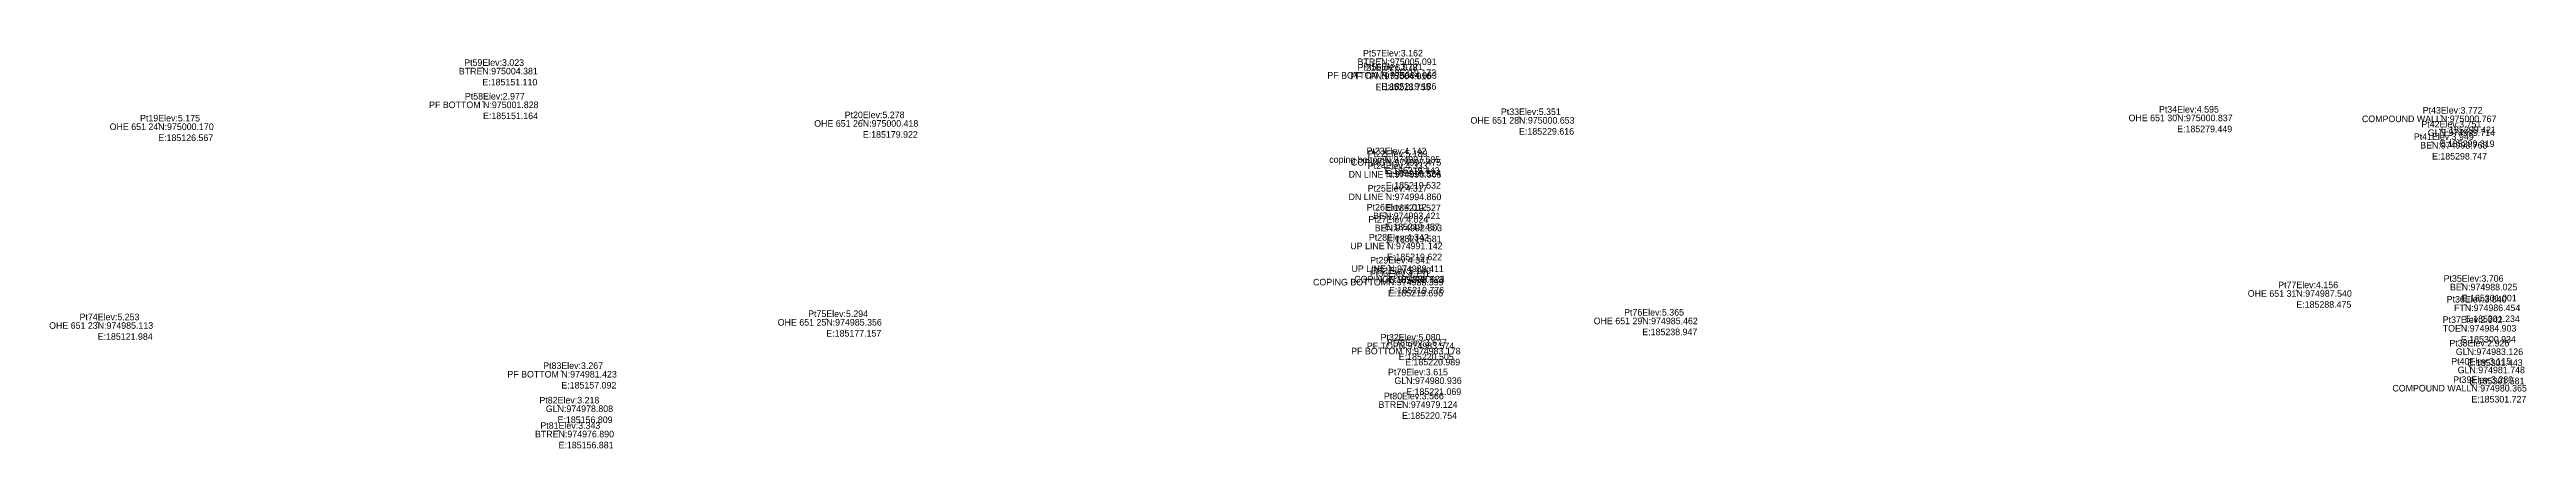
# Model space of a CAD drawing. Header units: metres. Extents: x 179047 to 185643, y 974969 to 975364.
# Drawn here: x 185118.3 to 185305.9, y 974975.5 to 975005.8 of the extents above; entities that cross this region are included whole.
import ezdxf
from ezdxf.enums import TextEntityAlignment as Align

# ---------------------------------------------------------------- set-up
doc = ezdxf.new("R2010")
doc.units = ezdxf.units.M
doc.header["$MEASUREMENT"] = 0
for name, color, linetype, lineweight in [('311531177495131125127.953651', 5, 'Continuous', 0), ('311531177495131125374.292549', 5, 'Continuous', 0), ('311531177495131125376.428589', 5, 'Continuous', 0), ('BE', 5, 'Continuous', 0), ('BTRE', 5, 'Continuous', 0), ('Code', 2, 'Continuous', 0), ('COMPOUND WALL', 5, 'Continuous', 0), ('Coordinate', 5, 'Continuous', 0), ('COPING', 5, 'Continuous', 0), ('coping bottom', 5, 'Continuous', 0), ('FT', 5, 'Continuous', 0), ('GL', 5, 'Continuous', 0), ('Height', 5, 'Continuous', 0), ('Name', 3, 'Continuous', 0), ('OHE 651 23', 5, 'Continuous', 0), ('OHE 651 24', 5, 'Continuous', 0), ('OHE 651 25', 5, 'Continuous', 0), ('OHE 651 26', 5, 'Continuous', 0), ('OHE 651 28', 5, 'Continuous', 0), ('OHE 651 29', 5, 'Continuous', 0), ('OHE 651 30', 5, 'Continuous', 0), ('OHE 651 31', 5, 'Continuous', 0), ('PF TOP', 5, 'Continuous', 0), ('PF TP', 5, 'Continuous', 0), ('TOE', 5, 'Continuous', 0)]:
    doc.layers.add(name, color=color, linetype=linetype, lineweight=lineweight)
doc.styles.get("Standard").update_dxf_attribs({"font": '', "height": 2.5})
doc.styles.get('Standard').set_extended_font_data('txt')

msp = doc.modelspace()

# ---------------------------------------------------------------- linework, layer by layer
at = {"layer": '311531177495131125127.953651'}
for p in [(185219.532, 974996.566, 4.333), (185219.527, 974994.86, 4.317)]:
    msp.add_point(p, dxfattribs=at)
at = {"layer": '311531177495131125374.292549'}
for p in [(185219.186, 975004.063, 3.121), (185151.164, 975001.828, 2.977), (185220.989, 974983.178, 3.677), (185157.092, 974981.423, 3.267)]:
    msp.add_point(p, dxfattribs=at)
at = {"layer": '311531177495131125376.428589'}
for p in [(185219.622, 974991.142, 4.342), (185219.713, 974989.411, 4.341)]:
    msp.add_point(p, dxfattribs=at)
at = {"layer": 'BE'}
for p in [(185298.747, 974998.768, 3.949), (185219.457, 974993.421, 4.012), (185219.581, 974992.503, 4.024), (185301.001, 974988.025, 3.706)]:
    msp.add_point(p, dxfattribs=at)
at = {"layer": 'BTRE'}
for p in [(185219.172, 975005.091, 3.162), (185151.11, 975004.381, 3.023), (185220.754, 974979.124, 3.566), (185156.881, 974976.89, 3.343)]:
    msp.add_point(p, dxfattribs=at)
at = {"layer": 'COMPOUND WALL'}
for p in [(185299.421, 975000.767, 3.772), (185301.727, 974980.365, 3.28)]:
    msp.add_point(p, dxfattribs=at)
at = {"layer": 'COPING'}
for p in [(185219.524, 974997.475, 5.189), (185219.776, 974988.623, 5.14)]:
    msp.add_point(p, dxfattribs=at)
at = {"layer": 'coping bottom'}
for p in [(185219.443, 974997.685, 4.142), (185219.696, 974988.399, 4.151)]:
    msp.add_point(p, dxfattribs=at)
at = {"layer": 'FT'}
msp.add_point((185301.234, 974986.454, 3.84), dxfattribs=at)
at = {"layer": 'GL'}
for p in [(185299.319, 974999.714, 3.751), (185301.443, 974983.126, 2.926), (185221.069, 974980.936, 3.615), (185301.581, 974981.748, 3.115), (185156.809, 974978.808, 3.218)]:
    msp.add_point(p, dxfattribs=at)
at = {"layer": 'OHE 651 23'}
msp.add_point((185121.984, 974985.113, 5.253), dxfattribs=at)
at = {"layer": 'OHE 651 24'}
msp.add_point((185126.567, 975000.17, 5.175), dxfattribs=at)
at = {"layer": 'OHE 651 25'}
msp.add_point((185177.157, 974985.356, 5.294), dxfattribs=at)
at = {"layer": 'OHE 651 26'}
msp.add_point((185179.922, 975000.418, 5.278), dxfattribs=at)
at = {"layer": 'OHE 651 28'}
msp.add_point((185229.616, 975000.653, 5.351), dxfattribs=at)
at = {"layer": 'OHE 651 29'}
msp.add_point((185238.947, 974985.462, 5.365), dxfattribs=at)
at = {"layer": 'OHE 651 30'}
msp.add_point((185279.449, 975000.837, 4.595), dxfattribs=at)
at = {"layer": 'OHE 651 31'}
msp.add_point((185288.475, 974987.54, 4.156), dxfattribs=at)
at = {"layer": 'PF TOP'}
msp.add_point((185220.505, 974983.574, 5.08), dxfattribs=at)
at = {"layer": 'PF TP'}
msp.add_point((185218.755, 975004.016, 5.078), dxfattribs=at)
at = {"layer": 'TOE'}
msp.add_point((185300.934, 974984.903, 2.942), dxfattribs=at)

# ---------------------------------------------------------------- texts
at = {"layer": 'Code', "color": 2}
for s, p in [('BTRE', (185219.172, 975005.091, 3.162)), ('BTRE', (185151.11, 975004.381, 3.023)), ('PF BOTTOM ', (185219.186, 975004.063, 3.121)), ('PF TP', (185218.755, 975004.016, 5.078)), ('PF BOTTOM ', (185151.164, 975001.828, 2.977)), ('OHE 651 30', (185279.449, 975000.837, 4.595)), ('COMPOUND WALL', (185299.421, 975000.767, 3.772)), ('OHE 651 24', (185126.567, 975000.17, 5.175)), ('OHE 651 26', (185179.922, 975000.418, 5.278)), ('OHE 651 28', (185229.616, 975000.653, 5.351)), ('GL', (185299.319, 974999.714, 3.751)), ('coping bottom', (185219.443, 974997.685, 4.142)), ('COPING', (185219.524, 974997.475, 5.189)), ('BE', (185298.747, 974998.768, 3.949)), ('DN LINE ', (185219.532, 974996.566, 4.333)), ('DN LINE ', (185219.527, 974994.86, 4.317)), ('BE', (185219.457, 974993.421, 4.012)), ('BE', (185219.581, 974992.503, 4.024)), ('UP LINE ', (185219.622, 974991.142, 4.342)), ('COPING BOTTOM', (185219.696, 974988.399, 4.151)), ('UP LINE ', (185219.713, 974989.411, 4.341)), ('COPING', (185219.776, 974988.623, 5.14)), ('BE', (185301.001, 974988.025, 3.706)), ('OHE 651 31', (185288.475, 974987.54, 4.156)), ('FT', (185301.234, 974986.454, 3.84)), ('OHE 651 23', (185121.984, 974985.113, 5.253)), ('OHE 651 25', (185177.157, 974985.356, 5.294)), ('OHE 651 29', (185238.947, 974985.462, 5.365)), ('TOE', (185300.934, 974984.903, 2.942)), ('PF BOTTOM ', (185220.989, 974983.178, 3.677)), ('PF TOP', (185220.505, 974983.574, 5.08)), ('GL', (185301.443, 974983.126, 2.926)), ('PF BOTTOM ', (185157.092, 974981.423, 3.267)), ('GL', (185221.069, 974980.936, 3.615)), ('COMPOUND WALL', (185301.727, 974980.365, 3.28)), ('GL', (185301.581, 974981.748, 3.115)), ('GL', (185156.809, 974978.808, 3.218)), ('BTRE', (185220.754, 974979.124, 3.566)), ('BTRE', (185156.881, 974976.89, 3.343))]:
    msp.add_text(s, height=0.5, dxfattribs=at).set_placement(p, align=Align.TOP_RIGHT)
at = {"layer": 'Coordinate', "color": 5, "char_height": 0.5, "width": 6, "attachment_point": 1}
for s, insert in [('N:975005.091\\PE:185219.172', (185219.172, 975005.091, 3.162)), ('N:975004.381\\PE:185151.110', (185151.11, 975004.381, 3.023)), ('N:975004.016\\PE:185218.755', (185218.755, 975004.016, 5.078)), ('N:975004.063\\PE:185219.186', (185219.186, 975004.063, 3.121)), ('N:975001.828\\PE:185151.164', (185151.164, 975001.828, 2.977)), ('N:975000.837\\PE:185279.449', (185279.449, 975000.837, 4.595)), ('N:975000.767\\PE:185299.421', (185299.421, 975000.767, 3.772)), ('N:975000.170\\PE:185126.567', (185126.567, 975000.17, 5.175)), ('N:975000.418\\PE:185179.922', (185179.922, 975000.418, 5.278)), ('N:975000.653\\PE:185229.616', (185229.616, 975000.653, 5.351)), ('N:974999.714\\PE:185299.319', (185299.319, 974999.714, 3.751)), ('N:974997.685\\PE:185219.443', (185219.443, 974997.685, 4.142)), ('N:974997.475\\PE:185219.524', (185219.524, 974997.475, 5.189)), ('N:974998.768\\PE:185298.747', (185298.747, 974998.768, 3.949)), ('N:974996.566\\PE:185219.532', (185219.532, 974996.566, 4.333)), ('N:974993.421\\PE:185219.457', (185219.457, 974993.421, 4.012)), ('N:974994.860\\PE:185219.527', (185219.527, 974994.86, 4.317)), ('N:974992.503\\PE:185219.581', (185219.581, 974992.503, 4.024)), ('N:974991.142\\PE:185219.622', (185219.622, 974991.142, 4.342)), ('N:974988.399\\PE:185219.696', (185219.696, 974988.399, 4.151)), ('N:974989.411\\PE:185219.713', (185219.713, 974989.411, 4.341)), ('N:974988.623\\PE:185219.776', (185219.776, 974988.623, 5.14)), ('N:974988.025\\PE:185301.001', (185301.001, 974988.025, 3.706)), ('N:974987.540\\PE:185288.475', (185288.475, 974987.54, 4.156)), ('N:974986.454\\PE:185301.234', (185301.234, 974986.454, 3.84)), ('N:974985.113\\PE:185121.984', (185121.984, 974985.113, 5.253)), ('N:974985.356\\PE:185177.157', (185177.157, 974985.356, 5.294)), ('N:974985.462\\PE:185238.947', (185238.947, 974985.462, 5.365)), ('N:974984.903\\PE:185300.934', (185300.934, 974984.903, 2.942)), ('N:974983.574\\PE:185220.505', (185220.505, 974983.574, 5.08)), ('N:974983.178\\PE:185220.989', (185220.989, 974983.178, 3.677)), ('N:974983.126\\PE:185301.443', (185301.443, 974983.126, 2.926)), ('N:974981.423\\PE:185157.092', (185157.092, 974981.423, 3.267)), ('N:974980.936\\PE:185221.069', (185221.069, 974980.936, 3.615)), ('N:974981.748\\PE:185301.581', (185301.581, 974981.748, 3.115)), ('N:974980.365\\PE:185301.727', (185301.727, 974980.365, 3.28)), ('N:974978.808\\PE:185156.809', (185156.809, 974978.808, 3.218)), ('N:974979.124\\PE:185220.754', (185220.754, 974979.124, 3.566)), ('N:974976.890\\PE:185156.881', (185156.881, 974976.89, 3.343))]:
    msp.add_mtext(s, dxfattribs=dict(at, insert=insert))
at = {"layer": 'Height', "color": 5}
for s, p in [('Elev:3.023', (185151.11, 975004.381, 3.023)), ('Elev:5.078', (185218.755, 975004.016, 5.078)), ('Elev:3.162', (185219.172, 975005.091, 3.162)), ('Elev:3.121', (185219.186, 975004.063, 3.121)), ('Elev:5.175', (185126.567, 975000.17, 5.175)), ('Elev:2.977', (185151.164, 975001.828, 2.977)), ('Elev:5.278', (185179.922, 975000.418, 5.278)), ('Elev:5.351', (185229.616, 975000.653, 5.351)), ('Elev:4.595', (185279.449, 975000.837, 4.595)), ('Elev:3.772', (185299.421, 975000.767, 3.772)), ('Elev:3.949', (185298.747, 974998.768, 3.949)), ('Elev:3.751', (185299.319, 974999.714, 3.751)), ('Elev:4.142', (185219.443, 974997.685, 4.142)), ('Elev:5.189', (185219.524, 974997.475, 5.189)), ('Elev:4.333', (185219.532, 974996.566, 4.333)), ('Elev:4.317', (185219.527, 974994.86, 4.317)), ('Elev:4.012', (185219.457, 974993.421, 4.012)), ('Elev:4.024', (185219.581, 974992.503, 4.024)), ('Elev:4.342', (185219.622, 974991.142, 4.342)), ('Elev:4.341', (185219.713, 974989.411, 4.341)), ('Elev:4.151', (185219.696, 974988.399, 4.151)), ('Elev:5.140', (185219.776, 974988.623, 5.14)), ('Elev:4.156', (185288.475, 974987.54, 4.156)), ('Elev:3.706', (185301.001, 974988.025, 3.706)), ('Elev:5.253', (185121.984, 974985.113, 5.253)), ('Elev:5.294', (185177.157, 974985.356, 5.294)), ('Elev:5.365', (185238.947, 974985.462, 5.365)), ('Elev:3.840', (185301.234, 974986.454, 3.84)), ('Elev:5.080', (185220.505, 974983.574, 5.08)), ('Elev:3.677', (185220.989, 974983.178, 3.677)), ('Elev:2.942', (185300.934, 974984.903, 2.942)), ('Elev:3.267', (185157.092, 974981.423, 3.267)), ('Elev:2.926', (185301.443, 974983.126, 2.926)), ('Elev:3.115', (185301.581, 974981.748, 3.115)), ('Elev:3.615', (185221.069, 974980.936, 3.615)), ('Elev:3.280', (185301.727, 974980.365, 3.28)), ('Elev:3.218', (185156.809, 974978.808, 3.218)), ('Elev:3.566', (185220.754, 974979.124, 3.566)), ('Elev:3.343', (185156.881, 974976.89, 3.343))]:
    msp.add_text(s, height=0.5, dxfattribs=at).set_placement(p, align=Align.BOTTOM_LEFT)
at = {"layer": 'Name', "color": 3}
for s, p in [('Pt59', (185151.11, 975004.381, 3.023)), ('Pt21', (185218.755, 975004.016, 5.078)), ('Pt57', (185219.172, 975005.091, 3.162)), ('Pt56', (185219.186, 975004.063, 3.121)), ('Pt19', (185126.567, 975000.17, 5.175)), ('Pt58', (185151.164, 975001.828, 2.977)), ('Pt20', (185179.922, 975000.418, 5.278)), ('Pt33', (185229.616, 975000.653, 5.351)), ('Pt34', (185279.449, 975000.837, 4.595)), ('Pt43', (185299.421, 975000.767, 3.772)), ('Pt41', (185298.747, 974998.768, 3.949)), ('Pt42', (185299.319, 974999.714, 3.751)), ('Pt23', (185219.443, 974997.685, 4.142)), ('Pt22', (185219.524, 974997.475, 5.189)), ('Pt24', (185219.532, 974996.566, 4.333)), ('Pt25', (185219.527, 974994.86, 4.317)), ('Pt26', (185219.457, 974993.421, 4.012)), ('Pt27', (185219.581, 974992.503, 4.024)), ('Pt28', (185219.622, 974991.142, 4.342)), ('Pt29', (185219.713, 974989.411, 4.341)), ('Pt30', (185219.696, 974988.399, 4.151)), ('Pt31', (185219.776, 974988.623, 5.14)), ('Pt77', (185288.475, 974987.54, 4.156)), ('Pt35', (185301.001, 974988.025, 3.706)), ('Pt74', (185121.984, 974985.113, 5.253)), ('Pt75', (185177.157, 974985.356, 5.294)), ('Pt76', (185238.947, 974985.462, 5.365)), ('Pt36', (185301.234, 974986.454, 3.84)), ('Pt32', (185220.505, 974983.574, 5.08)), ('Pt78', (185220.989, 974983.178, 3.677)), ('Pt37', (185300.934, 974984.903, 2.942)), ('Pt83', (185157.092, 974981.423, 3.267)), ('Pt38', (185301.443, 974983.126, 2.926)), ('Pt40', (185301.581, 974981.748, 3.115)), ('Pt79', (185221.069, 974980.936, 3.615)), ('Pt39', (185301.727, 974980.365, 3.28)), ('Pt82', (185156.809, 974978.808, 3.218)), ('Pt80', (185220.754, 974979.124, 3.566)), ('Pt81', (185156.881, 974976.89, 3.343))]:
    msp.add_text(s, height=0.5, dxfattribs=at).set_placement(p, align=Align.BOTTOM_RIGHT)

doc.saveas('drawing.dxf')
